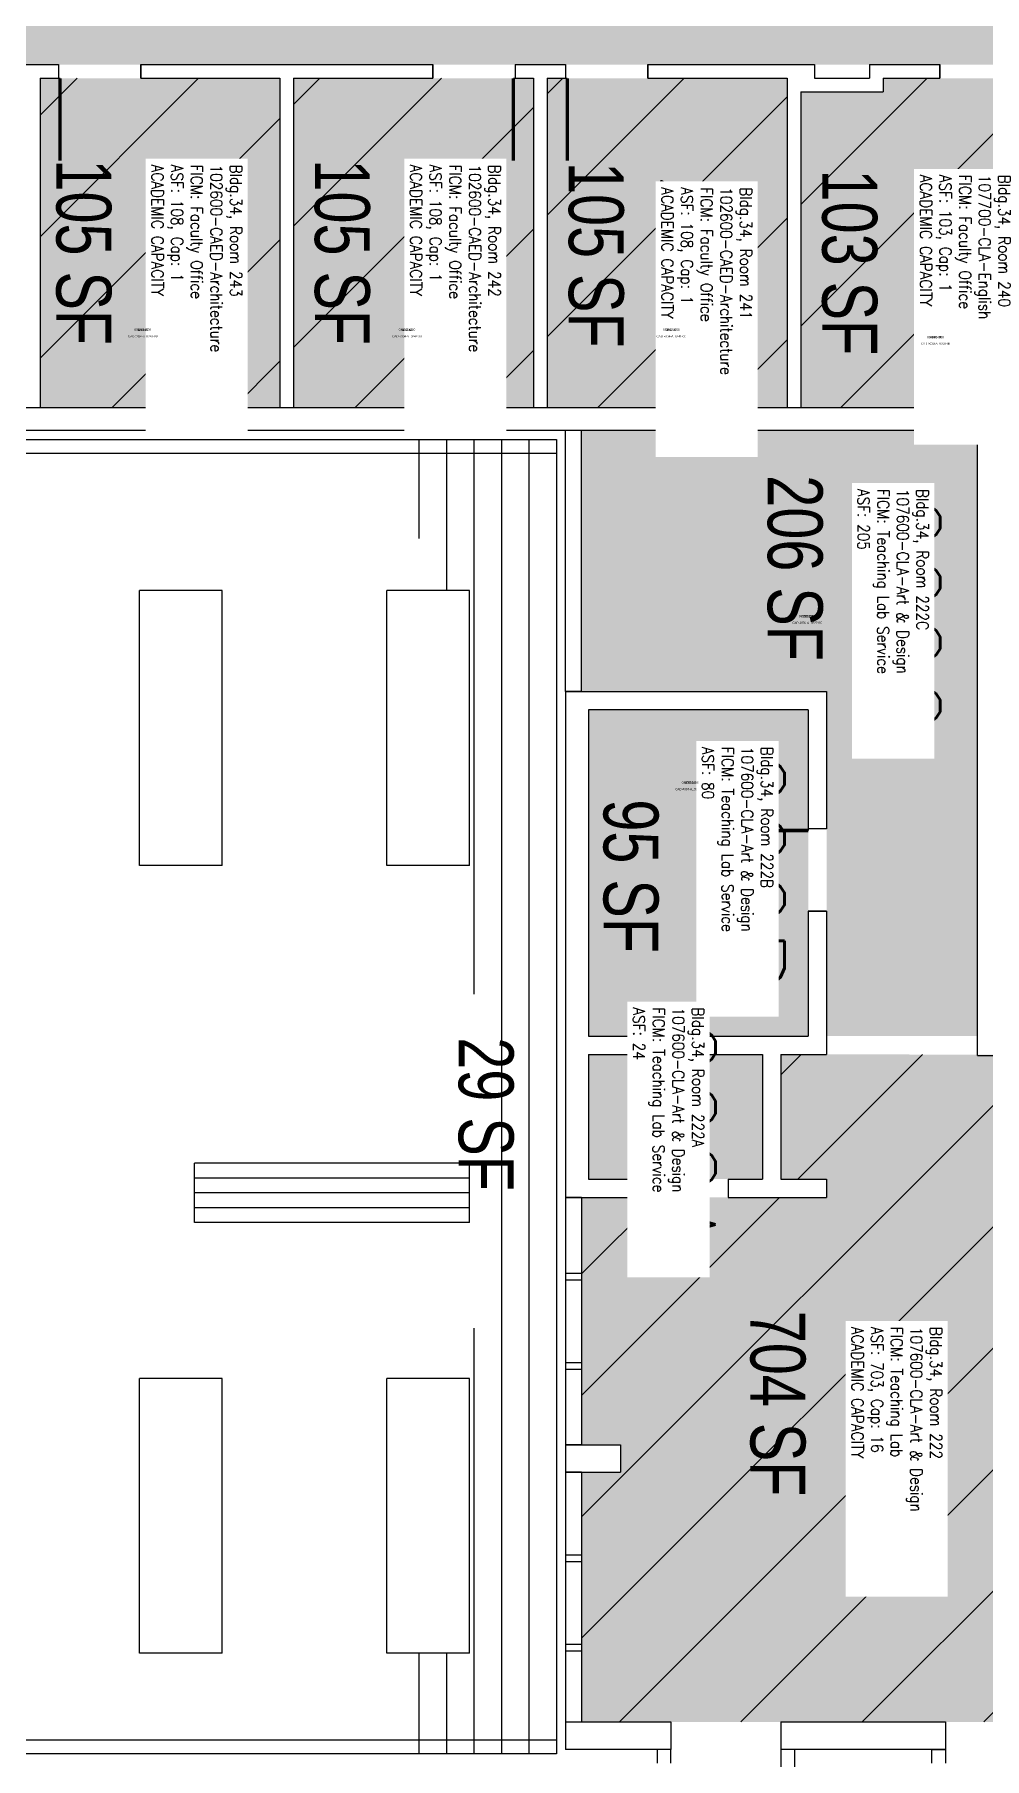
# Model space of a CAD drawing. Header units: inches. Extents: x -334 to 3612, y -24 to 2633.
# Drawn here: x 340 to 755, y 1322 to 2075 of the extents above; entities that cross this region are included whole.
import ezdxf
from ezdxf.enums import TextEntityAlignment as Align

# ---------------------------------------------------------------- set-up
doc = ezdxf.new("R2010")
doc.units = ezdxf.units.IN
doc.header["$LTSCALE"] = 10
doc.header["$MEASUREMENT"] = 0
for name, color, linetype in [('A-DOOR', 2, 'CONTINUOUS'), ('A-IDEN-CNUM', 7, 'CONTINUOUS'), ('A-IDEN-RNUM', 7, 'CONTINUOUS'), ('A-IDEN-SNUM', 4, 'CONTINUOUS'), ('A-IDEN-VNUM', 4, 'CONTINUOUS'), ('A-ROOF', 2, 'CONTINUOUS'), ('A-WALL', 5, 'CONTINUOUS'), ('AREA-TEXT', 3, 'CONTINUOUS'), ('Rooms-Capacity', 4, 'CONTINUOUS'), ('Rooms-Category-Color', 7, 'CONTINUOUS'), ('Rooms-College-Color', 7, 'CONTINUOUS'), ('Rooms-Department-Color', 7, 'CONTINUOUS'), ('Rooms-Division-Color', 7, 'CONTINUOUS'), ('Rooms-Information', 7, 'CONTINUOUS')]:
    doc.layers.add(name, color=color, linetype=linetype)
doc.styles.add('AREA', font='arial.ttf', dxfattribs={"width": 0.75, "height": 24})
doc.styles.add('ROOMSNUMBER', font='txt', dxfattribs={"height": 0.03})
doc.styles.add('ROOMVNUMBER', font='simplex.shx', dxfattribs={"width": 0.85})

msp = doc.modelspace()

# ---------------------------------------------------------------- hatches: boundary and pattern name
at = {"layer": 'Rooms-Capacity'}
h = msp.add_hatch(dxfattribs=at)
h.set_pattern_fill('ANSI31', color=256, scale=300, style=0)
h.paths.add_polyline_path([(447.25, 2055.75), (386.5, 2055.75), (351.25, 2055.75), (342.5, 2055.75), (342.5, 1912), (447.25, 1912)])
h = msp.add_hatch(dxfattribs=at)
h.set_pattern_fill('ANSI31', color=256, scale=300, style=0)
h.paths.add_polyline_path([(558, 2055.75), (549.25, 2055.75), (514, 2055.75), (453.25, 2055.75), (453.25, 1912), (558, 1912)])
h = msp.add_hatch(dxfattribs=at)
h.set_pattern_fill('ANSI31', color=256, scale=300, style=0)
h.paths.add_polyline_path([(668.75, 2055.75), (608, 2055.75), (572.75, 2055.75), (564, 2055.75), (564, 1912), (668.75, 1912)])
h = msp.add_hatch(dxfattribs=at)
h.set_pattern_fill('ANSI31', color=256, scale=300, style=0)
h.paths.add_polyline_path([(779.5, 2055.75), (770.75, 2055.75), (735.5, 2055.75), (710.75, 2055.75), (710.75, 2049.75), (674.75, 2049.75), (674.75, 1912), (779.5, 1912)])
h = msp.add_hatch(dxfattribs=at)
h.set_pattern_fill('ANSI31', color=256, scale=300, style=0)
h.paths.add_polyline_path([(666, 1629.5), (1091, 1629), (1091, 1498), (836, 1498), (836, 1362), (786, 1362), (786, 1338), (579, 1338), (579, 1447), (596, 1447), (596, 1459), (579, 1459), (579, 1567), (686, 1567), (686, 1575), (676, 1575), (666, 1575)])
at = {"layer": 'Rooms-Category-Color', "true_color": 0xadadad}
h = msp.add_hatch(color=253, dxfattribs=at)
edge = h.paths.add_edge_path()
edge.add_line((2158, 1898), (2155, 1898))
edge.add_line((2155, 1898), (2155, 1918))
edge.add_line((2155, 1918), (2155, 1954))
edge.add_line((2155, 1954), (2155, 2038))
edge.add_line((2155, 2038), (2155, 2074))
edge.add_line((2155, 2074), (2155, 2140))
edge.add_line((2155, 2140), (2155, 2154))
edge.add_line((2155, 2154), (2162.5, 2154))
edge.add_line((2162.5, 2154), (2162.5, 2220))
edge.add_line((2162.5, 2220), (2162.5, 2228))
edge.add_line((2162.5, 2228), (2060.5, 2228))
edge.add_line((2060.5, 2228), (2024.5, 2228))
edge.add_line((2024.5, 2228), (1891, 2228))
edge.add_line((1891, 2228), (1819, 2228))
edge.add_line((1819, 2228), (1423, 2228))
edge.add_line((1423, 2228), (1387, 2228))
edge.add_line((1387, 2228), (845.5, 2228))
edge.add_line((845.5, 2228), (809.5, 2228))
edge.add_line((809.5, 2228), (449.5, 2228))
edge.add_line((449.5, 2228), (413.5, 2228))
edge.add_line((413.5, 2228), (79, 2228))
edge.add_line((79, 2228), (79, 2384))
edge.add_line((79, 2384), (14, 2384))
edge.add_line((14, 2384), (14, 2380))
edge.add_line((14, 2380), (7, 2380))
edge.add_line((7, 2380), (7, 2362))
edge.add_line((7, 2362), (7, 2140))
edge.add_line((7, 2140), (14, 2140))
edge.add_line((14, 2140), (14, 2126))
edge.add_line((14, 2126), (10, 2126))
edge.add_line((10, 2126), (10, 2061.75))
edge.add_line((10, 2061.75), (71, 2061.75))
edge.add_line((71, 2061.75), (107, 2061.75))
edge.add_line((107, 2061.75), (1436, 2061.75))
edge.add_line((1436, 2061.75), (1444, 2061.75))
edge.add_line((1444, 2061.75), (1444, 2140.68))
edge.add_arc((1447, 2147), 7, 180, 244.62307, ccw=False)
edge.add_arc((1447, 2147), 7, 115.37693, 180, ccw=False)
edge.add_line((1444, 2153.32), (1444, 2154))
edge.add_line((1444, 2154), (1447, 2154))
edge.add_arc((1447, 2147), 7, 89.99087, 90.00899, ccw=False)
edge.add_line((1447, 2154), (1608, 2154))
edge.add_line((1608, 2154), (1644, 2154))
edge.add_line((1644, 2154), (1680, 2154))
edge.add_line((1680, 2154), (1680, 2154))
edge.add_line((1680, 2154), (1694, 2154))
edge.add_line((1694, 2154), (1694, 2154))
edge.add_line((1694, 2154), (1748.75, 2154))
edge.add_line((1748.75, 2154), (1784.75, 2154))
edge.add_line((1784.75, 2154), (1804, 2154))
edge.add_line((1804, 2154), (1920, 2154))
edge.add_line((1920, 2154), (1934, 2154))
edge.add_line((1934, 2154), (1934, 1912))
edge.add_line((1934, 1912), (1934, 1898))
edge.add_line((1934, 1898), (1920, 1898))
edge.add_line((1920, 1898), (1920, 1902))
edge.add_line((1920, 1902), (1803.5, 1902))
edge.add_line((1803.5, 1902), (1803.5, 1896))
edge.add_line((1803.5, 1896), (1795.5, 1896))
edge.add_line((1795.5, 1896), (1795.5, 1902))
edge.add_line((1795.5, 1902), (1184, 1902))
edge.add_line((1184, 1902), (1184, 1872))
edge.add_line((1184, 1872), (1172, 1872))
edge.add_line((1172, 1872), (1097, 1872))
edge.add_line((1097, 1872), (1097, 1818))
edge.add_line((1097, 1818), (1097, 1578))
edge.add_line((1097, 1578), (1097, 1506))
edge.add_line((1097, 1506), (1097, 1473.25))
edge.add_line((1097, 1473.25), (1097, 1338))
edge.add_line((1097, 1338), (1099, 1338))
edge.add_line((1099, 1338), (1099, 1320))
edge.add_line((1099, 1320), (1172, 1320))
edge.add_line((1172, 1320), (1172, 1392.25))
edge.add_line((1172, 1392.25), (1172, 1818))
edge.add_line((1172, 1818), (1184, 1818))
edge.add_line((1184, 1818), (1188, 1818))
edge.add_line((1188, 1818), (1224, 1818))
edge.add_line((1224, 1818), (1376, 1818))
edge.add_line((1376, 1818), (1412, 1818))
edge.add_line((1412, 1818), (1442, 1818))
edge.add_line((1442, 1818), (1478, 1818))
edge.add_line((1478, 1818), (1516, 1818))
edge.add_line((1516, 1818), (1538, 1818))
edge.add_line((1538, 1818), (1574, 1818))
edge.add_line((1574, 1818), (1672.25, 1818))
edge.add_line((1672.25, 1818), (1708.25, 1818))
edge.add_line((1708.25, 1818), (1717, 1818))
edge.add_line((1717, 1818), (1727, 1818))
edge.add_line((1727, 1818), (1727, 1814.25))
edge.add_line((1727, 1814.25), (1931, 1814.25))
edge.add_line((1931, 1814.25), (1931, 1806.25))
edge.add_line((1931, 1806.25), (1931, 1734.25))
edge.add_line((1931, 1734.25), (1931, 1720.25))
edge.add_line((1931, 1720.25), (1901, 1720.25))
edge.add_line((1901, 1720.25), (1901, 1577.5))
edge.add_line((1901, 1577.5), (1950, 1577.5))
edge.add_line((1950, 1577.5), (1950, 1563.5))
edge.add_line((1950, 1563.5), (2069, 1563.5))
edge.add_line((2069, 1563.5), (2069, 1577.5))
edge.add_line((2069, 1577.5), (2094, 1577.5))
edge.add_line((2094, 1577.5), (2094, 1572.5))
edge.add_line((2094, 1572.5), (2148, 1572.5))
edge.add_line((2148, 1572.5), (2148, 1578.37))
edge.add_line((2148, 1578.37), (2160, 1578.37))
edge.add_line((2160, 1578.37), (2160, 1584.37))
edge.add_line((2160, 1584.37), (2160, 1620.37))
edge.add_line((2160, 1620.37), (2160, 1788))
edge.add_line((2160, 1788), (2158, 1788))
edge.add_line((2158, 1788), (2158, 1824))
edge.add_line((2158, 1824), (2158, 1870))
edge.add_line((2158, 1870), (2158, 1898))
at = {"layer": 'Rooms-Category-Color', "true_color": 0xfa9ba3}
for points in [[(447.25, 2055.75), (386.5, 2055.75), (351.25, 2055.75), (342.5, 2055.75), (342.5, 1912), (447.25, 1912)], [(558, 2055.75), (549.25, 2055.75), (514, 2055.75), (453.25, 2055.75), (453.25, 1912), (558, 1912)], [(668.75, 2055.75), (608, 2055.75), (572.75, 2055.75), (564, 2055.75), (564, 1912), (668.75, 1912)], [(779.5, 2055.75), (770.75, 2055.75), (735.5, 2055.75), (710.75, 2055.75), (710.75, 2049.75), (674.75, 2049.75), (674.75, 1912), (779.5, 1912)]]:
    msp.add_hatch(color=241, dxfattribs=at).paths.add_polyline_path(points)
at = {"layer": 'Rooms-Category-Color', "true_color": 0xe3f498}
for points in [[(752, 1902), (579, 1902), (579, 1788), (678, 1788), (686, 1788), (686, 1728), (686, 1692), (686, 1637.5), (752, 1637.5)], [(678, 1692), (678, 1727.25), (678, 1780), (582, 1780), (582, 1637.5), (678, 1637.5)], [(666, 1629.5), (1091, 1629), (1091, 1498), (836, 1498), (836, 1362), (786, 1362), (786, 1338), (579, 1338), (579, 1447), (596, 1447), (596, 1459), (579, 1459), (579, 1567), (686, 1567), (686, 1575), (676, 1575), (666, 1575)], [(658, 1629.5), (582, 1629.5), (582, 1575), (607, 1575), (643, 1575), (658, 1575)]]:
    msp.add_hatch(color=61, dxfattribs=at).paths.add_polyline_path(points)
at = {"layer": 'Rooms-College-Color', "true_color": 0xadadad}
h = msp.add_hatch(color=253, dxfattribs=at)
edge = h.paths.add_edge_path()
edge.add_line((2158, 1898), (2155, 1898))
edge.add_line((2155, 1898), (2155, 1918))
edge.add_line((2155, 1918), (2155, 1954))
edge.add_line((2155, 1954), (2155, 2038))
edge.add_line((2155, 2038), (2155, 2074))
edge.add_line((2155, 2074), (2155, 2140))
edge.add_line((2155, 2140), (2155, 2154))
edge.add_line((2155, 2154), (2162.5, 2154))
edge.add_line((2162.5, 2154), (2162.5, 2220))
edge.add_line((2162.5, 2220), (2162.5, 2228))
edge.add_line((2162.5, 2228), (2060.5, 2228))
edge.add_line((2060.5, 2228), (2024.5, 2228))
edge.add_line((2024.5, 2228), (1891, 2228))
edge.add_line((1891, 2228), (1819, 2228))
edge.add_line((1819, 2228), (1423, 2228))
edge.add_line((1423, 2228), (1387, 2228))
edge.add_line((1387, 2228), (845.5, 2228))
edge.add_line((845.5, 2228), (809.5, 2228))
edge.add_line((809.5, 2228), (449.5, 2228))
edge.add_line((449.5, 2228), (413.5, 2228))
edge.add_line((413.5, 2228), (79, 2228))
edge.add_line((79, 2228), (79, 2384))
edge.add_line((79, 2384), (14, 2384))
edge.add_line((14, 2384), (14, 2380))
edge.add_line((14, 2380), (7, 2380))
edge.add_line((7, 2380), (7, 2362))
edge.add_line((7, 2362), (7, 2140))
edge.add_line((7, 2140), (14, 2140))
edge.add_line((14, 2140), (14, 2126))
edge.add_line((14, 2126), (10, 2126))
edge.add_line((10, 2126), (10, 2061.75))
edge.add_line((10, 2061.75), (71, 2061.75))
edge.add_line((71, 2061.75), (107, 2061.75))
edge.add_line((107, 2061.75), (1436, 2061.75))
edge.add_line((1436, 2061.75), (1444, 2061.75))
edge.add_line((1444, 2061.75), (1444, 2140.68))
edge.add_arc((1447, 2147), 7, 180, 244.62307, ccw=False)
edge.add_arc((1447, 2147), 7, 115.37693, 180, ccw=False)
edge.add_line((1444, 2153.32), (1444, 2154))
edge.add_line((1444, 2154), (1447, 2154))
edge.add_arc((1447, 2147), 7, 89.99087, 90.00899, ccw=False)
edge.add_line((1447, 2154), (1608, 2154))
edge.add_line((1608, 2154), (1644, 2154))
edge.add_line((1644, 2154), (1680, 2154))
edge.add_line((1680, 2154), (1680, 2154))
edge.add_line((1680, 2154), (1694, 2154))
edge.add_line((1694, 2154), (1694, 2154))
edge.add_line((1694, 2154), (1748.75, 2154))
edge.add_line((1748.75, 2154), (1784.75, 2154))
edge.add_line((1784.75, 2154), (1804, 2154))
edge.add_line((1804, 2154), (1920, 2154))
edge.add_line((1920, 2154), (1934, 2154))
edge.add_line((1934, 2154), (1934, 1912))
edge.add_line((1934, 1912), (1934, 1898))
edge.add_line((1934, 1898), (1920, 1898))
edge.add_line((1920, 1898), (1920, 1902))
edge.add_line((1920, 1902), (1803.5, 1902))
edge.add_line((1803.5, 1902), (1803.5, 1896))
edge.add_line((1803.5, 1896), (1795.5, 1896))
edge.add_line((1795.5, 1896), (1795.5, 1902))
edge.add_line((1795.5, 1902), (1184, 1902))
edge.add_line((1184, 1902), (1184, 1872))
edge.add_line((1184, 1872), (1172, 1872))
edge.add_line((1172, 1872), (1097, 1872))
edge.add_line((1097, 1872), (1097, 1818))
edge.add_line((1097, 1818), (1097, 1578))
edge.add_line((1097, 1578), (1097, 1506))
edge.add_line((1097, 1506), (1097, 1473.25))
edge.add_line((1097, 1473.25), (1097, 1338))
edge.add_line((1097, 1338), (1099, 1338))
edge.add_line((1099, 1338), (1099, 1320))
edge.add_line((1099, 1320), (1172, 1320))
edge.add_line((1172, 1320), (1172, 1392.25))
edge.add_line((1172, 1392.25), (1172, 1818))
edge.add_line((1172, 1818), (1184, 1818))
edge.add_line((1184, 1818), (1188, 1818))
edge.add_line((1188, 1818), (1224, 1818))
edge.add_line((1224, 1818), (1376, 1818))
edge.add_line((1376, 1818), (1412, 1818))
edge.add_line((1412, 1818), (1442, 1818))
edge.add_line((1442, 1818), (1478, 1818))
edge.add_line((1478, 1818), (1516, 1818))
edge.add_line((1516, 1818), (1538, 1818))
edge.add_line((1538, 1818), (1574, 1818))
edge.add_line((1574, 1818), (1672.25, 1818))
edge.add_line((1672.25, 1818), (1708.25, 1818))
edge.add_line((1708.25, 1818), (1717, 1818))
edge.add_line((1717, 1818), (1727, 1818))
edge.add_line((1727, 1818), (1727, 1814.25))
edge.add_line((1727, 1814.25), (1931, 1814.25))
edge.add_line((1931, 1814.25), (1931, 1806.25))
edge.add_line((1931, 1806.25), (1931, 1734.25))
edge.add_line((1931, 1734.25), (1931, 1720.25))
edge.add_line((1931, 1720.25), (1901, 1720.25))
edge.add_line((1901, 1720.25), (1901, 1577.5))
edge.add_line((1901, 1577.5), (1950, 1577.5))
edge.add_line((1950, 1577.5), (1950, 1563.5))
edge.add_line((1950, 1563.5), (2069, 1563.5))
edge.add_line((2069, 1563.5), (2069, 1577.5))
edge.add_line((2069, 1577.5), (2094, 1577.5))
edge.add_line((2094, 1577.5), (2094, 1572.5))
edge.add_line((2094, 1572.5), (2148, 1572.5))
edge.add_line((2148, 1572.5), (2148, 1578.37))
edge.add_line((2148, 1578.37), (2160, 1578.37))
edge.add_line((2160, 1578.37), (2160, 1584.37))
edge.add_line((2160, 1584.37), (2160, 1620.37))
edge.add_line((2160, 1620.37), (2160, 1788))
edge.add_line((2160, 1788), (2158, 1788))
edge.add_line((2158, 1788), (2158, 1824))
edge.add_line((2158, 1824), (2158, 1870))
edge.add_line((2158, 1870), (2158, 1898))
at = {"layer": 'Rooms-College-Color', "true_color": 0xe3f498}
for points in [[(447.25, 2055.75), (386.5, 2055.75), (351.25, 2055.75), (342.5, 2055.75), (342.5, 1912), (447.25, 1912)], [(558, 2055.75), (549.25, 2055.75), (514, 2055.75), (453.25, 2055.75), (453.25, 1912), (558, 1912)], [(668.75, 2055.75), (608, 2055.75), (572.75, 2055.75), (564, 2055.75), (564, 1912), (668.75, 1912)]]:
    msp.add_hatch(color=61, dxfattribs=at).paths.add_polyline_path(points)
at = {"layer": 'Rooms-College-Color', "true_color": 0xb2d6e9}
for points in [[(779.5, 2055.75), (770.75, 2055.75), (735.5, 2055.75), (710.75, 2055.75), (710.75, 2049.75), (674.75, 2049.75), (674.75, 1912), (779.5, 1912)], [(752, 1902), (579, 1902), (579, 1788), (678, 1788), (686, 1788), (686, 1728), (686, 1692), (686, 1637.5), (752, 1637.5)], [(678, 1692), (678, 1727.25), (678, 1780), (582, 1780), (582, 1637.5), (678, 1637.5)], [(666, 1629.5), (1091, 1629), (1091, 1498), (836, 1498), (836, 1362), (786, 1362), (786, 1338), (579, 1338), (579, 1447), (596, 1447), (596, 1459), (579, 1459), (579, 1567), (686, 1567), (686, 1575), (676, 1575), (666, 1575)], [(658, 1629.5), (582, 1629.5), (582, 1575), (607, 1575), (643, 1575), (658, 1575)]]:
    msp.add_hatch(color=254, dxfattribs=at).paths.add_polyline_path(points)
at = {"layer": 'Rooms-Department-Color', "true_color": 0xacacac}
h = msp.add_hatch(color=253, dxfattribs=at)
edge = h.paths.add_edge_path()
edge.add_line((2158, 1898), (2155, 1898))
edge.add_line((2155, 1898), (2155, 1918))
edge.add_line((2155, 1918), (2155, 1954))
edge.add_line((2155, 1954), (2155, 2038))
edge.add_line((2155, 2038), (2155, 2074))
edge.add_line((2155, 2074), (2155, 2140))
edge.add_line((2155, 2140), (2155, 2154))
edge.add_line((2155, 2154), (2162.5, 2154))
edge.add_line((2162.5, 2154), (2162.5, 2220))
edge.add_line((2162.5, 2220), (2162.5, 2228))
edge.add_line((2162.5, 2228), (2060.5, 2228))
edge.add_line((2060.5, 2228), (2024.5, 2228))
edge.add_line((2024.5, 2228), (1891, 2228))
edge.add_line((1891, 2228), (1819, 2228))
edge.add_line((1819, 2228), (1423, 2228))
edge.add_line((1423, 2228), (1387, 2228))
edge.add_line((1387, 2228), (845.5, 2228))
edge.add_line((845.5, 2228), (809.5, 2228))
edge.add_line((809.5, 2228), (449.5, 2228))
edge.add_line((449.5, 2228), (413.5, 2228))
edge.add_line((413.5, 2228), (79, 2228))
edge.add_line((79, 2228), (79, 2384))
edge.add_line((79, 2384), (14, 2384))
edge.add_line((14, 2384), (14, 2380))
edge.add_line((14, 2380), (7, 2380))
edge.add_line((7, 2380), (7, 2362))
edge.add_line((7, 2362), (7, 2140))
edge.add_line((7, 2140), (14, 2140))
edge.add_line((14, 2140), (14, 2126))
edge.add_line((14, 2126), (10, 2126))
edge.add_line((10, 2126), (10, 2061.75))
edge.add_line((10, 2061.75), (71, 2061.75))
edge.add_line((71, 2061.75), (107, 2061.75))
edge.add_line((107, 2061.75), (1436, 2061.75))
edge.add_line((1436, 2061.75), (1444, 2061.75))
edge.add_line((1444, 2061.75), (1444, 2140.68))
edge.add_arc((1447, 2147), 7, 180, 244.62307, ccw=False)
edge.add_arc((1447, 2147), 7, 115.37693, 180, ccw=False)
edge.add_line((1444, 2153.32), (1444, 2154))
edge.add_line((1444, 2154), (1447, 2154))
edge.add_arc((1447, 2147), 7, 89.99087, 90.00899, ccw=False)
edge.add_line((1447, 2154), (1608, 2154))
edge.add_line((1608, 2154), (1644, 2154))
edge.add_line((1644, 2154), (1680, 2154))
edge.add_line((1680, 2154), (1680, 2154))
edge.add_line((1680, 2154), (1694, 2154))
edge.add_line((1694, 2154), (1694, 2154))
edge.add_line((1694, 2154), (1748.75, 2154))
edge.add_line((1748.75, 2154), (1784.75, 2154))
edge.add_line((1784.75, 2154), (1804, 2154))
edge.add_line((1804, 2154), (1920, 2154))
edge.add_line((1920, 2154), (1934, 2154))
edge.add_line((1934, 2154), (1934, 1912))
edge.add_line((1934, 1912), (1934, 1898))
edge.add_line((1934, 1898), (1920, 1898))
edge.add_line((1920, 1898), (1920, 1902))
edge.add_line((1920, 1902), (1803.5, 1902))
edge.add_line((1803.5, 1902), (1803.5, 1896))
edge.add_line((1803.5, 1896), (1795.5, 1896))
edge.add_line((1795.5, 1896), (1795.5, 1902))
edge.add_line((1795.5, 1902), (1184, 1902))
edge.add_line((1184, 1902), (1184, 1872))
edge.add_line((1184, 1872), (1172, 1872))
edge.add_line((1172, 1872), (1097, 1872))
edge.add_line((1097, 1872), (1097, 1818))
edge.add_line((1097, 1818), (1097, 1578))
edge.add_line((1097, 1578), (1097, 1506))
edge.add_line((1097, 1506), (1097, 1473.25))
edge.add_line((1097, 1473.25), (1097, 1338))
edge.add_line((1097, 1338), (1099, 1338))
edge.add_line((1099, 1338), (1099, 1320))
edge.add_line((1099, 1320), (1172, 1320))
edge.add_line((1172, 1320), (1172, 1392.25))
edge.add_line((1172, 1392.25), (1172, 1818))
edge.add_line((1172, 1818), (1184, 1818))
edge.add_line((1184, 1818), (1188, 1818))
edge.add_line((1188, 1818), (1224, 1818))
edge.add_line((1224, 1818), (1376, 1818))
edge.add_line((1376, 1818), (1412, 1818))
edge.add_line((1412, 1818), (1442, 1818))
edge.add_line((1442, 1818), (1478, 1818))
edge.add_line((1478, 1818), (1516, 1818))
edge.add_line((1516, 1818), (1538, 1818))
edge.add_line((1538, 1818), (1574, 1818))
edge.add_line((1574, 1818), (1672.25, 1818))
edge.add_line((1672.25, 1818), (1708.25, 1818))
edge.add_line((1708.25, 1818), (1717, 1818))
edge.add_line((1717, 1818), (1727, 1818))
edge.add_line((1727, 1818), (1727, 1814.25))
edge.add_line((1727, 1814.25), (1931, 1814.25))
edge.add_line((1931, 1814.25), (1931, 1806.25))
edge.add_line((1931, 1806.25), (1931, 1734.25))
edge.add_line((1931, 1734.25), (1931, 1720.25))
edge.add_line((1931, 1720.25), (1901, 1720.25))
edge.add_line((1901, 1720.25), (1901, 1577.5))
edge.add_line((1901, 1577.5), (1950, 1577.5))
edge.add_line((1950, 1577.5), (1950, 1563.5))
edge.add_line((1950, 1563.5), (2069, 1563.5))
edge.add_line((2069, 1563.5), (2069, 1577.5))
edge.add_line((2069, 1577.5), (2094, 1577.5))
edge.add_line((2094, 1577.5), (2094, 1572.5))
edge.add_line((2094, 1572.5), (2148, 1572.5))
edge.add_line((2148, 1572.5), (2148, 1578.37))
edge.add_line((2148, 1578.37), (2160, 1578.37))
edge.add_line((2160, 1578.37), (2160, 1584.37))
edge.add_line((2160, 1584.37), (2160, 1620.37))
edge.add_line((2160, 1620.37), (2160, 1788))
edge.add_line((2160, 1788), (2158, 1788))
edge.add_line((2158, 1788), (2158, 1824))
edge.add_line((2158, 1824), (2158, 1870))
edge.add_line((2158, 1870), (2158, 1898))
at = {"layer": 'Rooms-Department-Color', "true_color": 0xe3f498}
for points in [[(447.25, 2055.75), (386.5, 2055.75), (351.25, 2055.75), (342.5, 2055.75), (342.5, 1912), (447.25, 1912)], [(558, 2055.75), (549.25, 2055.75), (514, 2055.75), (453.25, 2055.75), (453.25, 1912), (558, 1912)], [(668.75, 2055.75), (608, 2055.75), (572.75, 2055.75), (564, 2055.75), (564, 1912), (668.75, 1912)]]:
    msp.add_hatch(color=61, dxfattribs=at).paths.add_polyline_path(points)
at = {"layer": 'Rooms-Department-Color', "true_color": 0xb2d6e9}
for points in [[(779.5, 2055.75), (770.75, 2055.75), (735.5, 2055.75), (710.75, 2055.75), (710.75, 2049.75), (674.75, 2049.75), (674.75, 1912), (779.5, 1912)], [(752, 1902), (579, 1902), (579, 1788), (678, 1788), (686, 1788), (686, 1728), (686, 1692), (686, 1637.5), (752, 1637.5)], [(678, 1692), (678, 1727.25), (678, 1780), (582, 1780), (582, 1637.5), (678, 1637.5)], [(666, 1629.5), (1091, 1629), (1091, 1498), (836, 1498), (836, 1362), (786, 1362), (786, 1338), (579, 1338), (579, 1447), (596, 1447), (596, 1459), (579, 1459), (579, 1567), (686, 1567), (686, 1575), (676, 1575), (666, 1575)], [(658, 1629.5), (582, 1629.5), (582, 1575), (607, 1575), (643, 1575), (658, 1575)]]:
    msp.add_hatch(color=254, dxfattribs=at).paths.add_polyline_path(points)
at = {"layer": 'Rooms-Division-Color', "true_color": 0xadadad}
h = msp.add_hatch(color=253, dxfattribs=at)
edge = h.paths.add_edge_path()
edge.add_line((2158, 1898), (2155, 1898))
edge.add_line((2155, 1898), (2155, 1918))
edge.add_line((2155, 1918), (2155, 1954))
edge.add_line((2155, 1954), (2155, 2038))
edge.add_line((2155, 2038), (2155, 2074))
edge.add_line((2155, 2074), (2155, 2140))
edge.add_line((2155, 2140), (2155, 2154))
edge.add_line((2155, 2154), (2162.5, 2154))
edge.add_line((2162.5, 2154), (2162.5, 2220))
edge.add_line((2162.5, 2220), (2162.5, 2228))
edge.add_line((2162.5, 2228), (2060.5, 2228))
edge.add_line((2060.5, 2228), (2024.5, 2228))
edge.add_line((2024.5, 2228), (1891, 2228))
edge.add_line((1891, 2228), (1819, 2228))
edge.add_line((1819, 2228), (1423, 2228))
edge.add_line((1423, 2228), (1387, 2228))
edge.add_line((1387, 2228), (845.5, 2228))
edge.add_line((845.5, 2228), (809.5, 2228))
edge.add_line((809.5, 2228), (449.5, 2228))
edge.add_line((449.5, 2228), (413.5, 2228))
edge.add_line((413.5, 2228), (79, 2228))
edge.add_line((79, 2228), (79, 2384))
edge.add_line((79, 2384), (14, 2384))
edge.add_line((14, 2384), (14, 2380))
edge.add_line((14, 2380), (7, 2380))
edge.add_line((7, 2380), (7, 2362))
edge.add_line((7, 2362), (7, 2140))
edge.add_line((7, 2140), (14, 2140))
edge.add_line((14, 2140), (14, 2126))
edge.add_line((14, 2126), (10, 2126))
edge.add_line((10, 2126), (10, 2061.75))
edge.add_line((10, 2061.75), (71, 2061.75))
edge.add_line((71, 2061.75), (107, 2061.75))
edge.add_line((107, 2061.75), (1436, 2061.75))
edge.add_line((1436, 2061.75), (1444, 2061.75))
edge.add_line((1444, 2061.75), (1444, 2140.68))
edge.add_arc((1447, 2147), 7, 180, 244.62307, ccw=False)
edge.add_arc((1447, 2147), 7, 115.37693, 180, ccw=False)
edge.add_line((1444, 2153.32), (1444, 2154))
edge.add_line((1444, 2154), (1447, 2154))
edge.add_arc((1447, 2147), 7, 89.99087, 90.00899, ccw=False)
edge.add_line((1447, 2154), (1608, 2154))
edge.add_line((1608, 2154), (1644, 2154))
edge.add_line((1644, 2154), (1680, 2154))
edge.add_line((1680, 2154), (1680, 2154))
edge.add_line((1680, 2154), (1694, 2154))
edge.add_line((1694, 2154), (1694, 2154))
edge.add_line((1694, 2154), (1748.75, 2154))
edge.add_line((1748.75, 2154), (1784.75, 2154))
edge.add_line((1784.75, 2154), (1804, 2154))
edge.add_line((1804, 2154), (1920, 2154))
edge.add_line((1920, 2154), (1934, 2154))
edge.add_line((1934, 2154), (1934, 1912))
edge.add_line((1934, 1912), (1934, 1898))
edge.add_line((1934, 1898), (1920, 1898))
edge.add_line((1920, 1898), (1920, 1902))
edge.add_line((1920, 1902), (1803.5, 1902))
edge.add_line((1803.5, 1902), (1803.5, 1896))
edge.add_line((1803.5, 1896), (1795.5, 1896))
edge.add_line((1795.5, 1896), (1795.5, 1902))
edge.add_line((1795.5, 1902), (1184, 1902))
edge.add_line((1184, 1902), (1184, 1872))
edge.add_line((1184, 1872), (1172, 1872))
edge.add_line((1172, 1872), (1097, 1872))
edge.add_line((1097, 1872), (1097, 1818))
edge.add_line((1097, 1818), (1097, 1578))
edge.add_line((1097, 1578), (1097, 1506))
edge.add_line((1097, 1506), (1097, 1473.25))
edge.add_line((1097, 1473.25), (1097, 1338))
edge.add_line((1097, 1338), (1099, 1338))
edge.add_line((1099, 1338), (1099, 1320))
edge.add_line((1099, 1320), (1172, 1320))
edge.add_line((1172, 1320), (1172, 1392.25))
edge.add_line((1172, 1392.25), (1172, 1818))
edge.add_line((1172, 1818), (1184, 1818))
edge.add_line((1184, 1818), (1188, 1818))
edge.add_line((1188, 1818), (1224, 1818))
edge.add_line((1224, 1818), (1376, 1818))
edge.add_line((1376, 1818), (1412, 1818))
edge.add_line((1412, 1818), (1442, 1818))
edge.add_line((1442, 1818), (1478, 1818))
edge.add_line((1478, 1818), (1516, 1818))
edge.add_line((1516, 1818), (1538, 1818))
edge.add_line((1538, 1818), (1574, 1818))
edge.add_line((1574, 1818), (1672.25, 1818))
edge.add_line((1672.25, 1818), (1708.25, 1818))
edge.add_line((1708.25, 1818), (1717, 1818))
edge.add_line((1717, 1818), (1727, 1818))
edge.add_line((1727, 1818), (1727, 1814.25))
edge.add_line((1727, 1814.25), (1931, 1814.25))
edge.add_line((1931, 1814.25), (1931, 1806.25))
edge.add_line((1931, 1806.25), (1931, 1734.25))
edge.add_line((1931, 1734.25), (1931, 1720.25))
edge.add_line((1931, 1720.25), (1901, 1720.25))
edge.add_line((1901, 1720.25), (1901, 1577.5))
edge.add_line((1901, 1577.5), (1950, 1577.5))
edge.add_line((1950, 1577.5), (1950, 1563.5))
edge.add_line((1950, 1563.5), (2069, 1563.5))
edge.add_line((2069, 1563.5), (2069, 1577.5))
edge.add_line((2069, 1577.5), (2094, 1577.5))
edge.add_line((2094, 1577.5), (2094, 1572.5))
edge.add_line((2094, 1572.5), (2148, 1572.5))
edge.add_line((2148, 1572.5), (2148, 1578.37))
edge.add_line((2148, 1578.37), (2160, 1578.37))
edge.add_line((2160, 1578.37), (2160, 1584.37))
edge.add_line((2160, 1584.37), (2160, 1620.37))
edge.add_line((2160, 1620.37), (2160, 1788))
edge.add_line((2160, 1788), (2158, 1788))
edge.add_line((2158, 1788), (2158, 1824))
edge.add_line((2158, 1824), (2158, 1870))
edge.add_line((2158, 1870), (2158, 1898))
at = {"layer": 'Rooms-Division-Color', "true_color": 0xe3f498}
for points in [[(447.25, 2055.75), (386.5, 2055.75), (351.25, 2055.75), (342.5, 2055.75), (342.5, 1912), (447.25, 1912)], [(558, 2055.75), (549.25, 2055.75), (514, 2055.75), (453.25, 2055.75), (453.25, 1912), (558, 1912)], [(668.75, 2055.75), (608, 2055.75), (572.75, 2055.75), (564, 2055.75), (564, 1912), (668.75, 1912)]]:
    msp.add_hatch(color=61, dxfattribs=at).paths.add_polyline_path(points)
at = {"layer": 'Rooms-Division-Color', "true_color": 0xb2d6e9}
for points in [[(779.5, 2055.75), (770.75, 2055.75), (735.5, 2055.75), (710.75, 2055.75), (710.75, 2049.75), (674.75, 2049.75), (674.75, 1912), (779.5, 1912)], [(752, 1902), (579, 1902), (579, 1788), (678, 1788), (686, 1788), (686, 1728), (686, 1692), (686, 1637.5), (752, 1637.5)], [(678, 1692), (678, 1727.25), (678, 1780), (582, 1780), (582, 1637.5), (678, 1637.5)], [(666, 1629.5), (1091, 1629), (1091, 1498), (836, 1498), (836, 1362), (786, 1362), (786, 1338), (579, 1338), (579, 1447), (596, 1447), (596, 1459), (579, 1459), (579, 1567), (686, 1567), (686, 1575), (676, 1575), (666, 1575)], [(658, 1629.5), (582, 1629.5), (582, 1575), (607, 1575), (643, 1575), (658, 1575)]]:
    msp.add_hatch(color=254, dxfattribs=at).paths.add_polyline_path(points)

# ---------------------------------------------------------------- linework, layer by layer
at = {"layer": 'A-DOOR'}
for points in [[(351.25, 2055.75, 1.5, 1.5, 0), (351.25, 2019.75, 0, 0, 0), (350.5, 2019.75, 0, 0, 0.414214), (386.5, 2055.75, 0, 0, 0.414214)], [(549.25, 2055.75, 1.5, 1.5, 0), (549.25, 2019.75, 0, 0, 0), (550, 2019.75, 0, 0, -0.414214), (514, 2055.75, 0, 0, -0.414214)], [(572.75, 2055.75, 1.5, 1.5, 0), (572.75, 2019.75, 0, 0, 0), (572, 2019.75, 0, 0, 0.414214), (608, 2055.75, 0, 0, 0.414214)], [(770.75, 2055.75, 1.5, 1.5, 0), (770.75, 2019.75, 0, 0, 0), (771.5, 2019.75, 0, 0, -0.414214), (735.5, 2055.75, 0, 0, -0.414214)], [(678, 1727.25, 1.5, 1.5, 0), (642, 1727.25, 0, 0, 0), (642, 1728, 0, 0, 0.414214), (678, 1692, 0, 0, 0.414214)], [(607.75, 1575, 1.5, 1.5, 0), (607.75, 1539, 0, 0, 0), (607, 1539, 0, 0, 0.414214), (643, 1575, 0, 0, 0.414214)], [(607.75, 1575, 1.5, 1.5, 0), (607.75, 1539, 0, 0, 0), (607, 1539, 0, 0, 0.414214), (643, 1575, 0, 0, 0.414214)]]:
    msp.add_lwpolyline(points, format="xyseb", dxfattribs=at)
at = {"layer": 'A-ROOF'}
for p, q in [((-334, 1898), (568, 1898)), ((508, 1898), (508, 1854.83)), ((520, 1898), (520, 1832)), ((532, 1898), (532, 1655.8)), ((544, 1898), (544, 1324)), ((556, 1898), (556, 1324)), ((568, 1898), (568, 1324)), ((-334, 1892), (568, 1892)), ((422, 1832), (386, 1832)), ((386, 1712), (386, 1832)), ((422, 1712), (422, 1832)), ((530, 1832), (494, 1832)), ((494, 1712), (494, 1832)), ((530, 1712), (530, 1832)), ((422, 1712), (386, 1712)), ((530, 1712), (494, 1712)), ((530, 1582), (410, 1582)), ((410, 1556), (410, 1582)), ((530, 1556), (530, 1582)), ((530, 1575.5), (410, 1575.5)), ((530, 1569), (410, 1569)), ((530, 1562.5), (410, 1562.5)), ((530, 1556), (410, 1556)), ((532, 1509.97), (532, 1324)), ((386, 1368), (386, 1488)), ((422, 1488), (386, 1488)), ((422, 1368), (422, 1488)), ((494, 1368), (494, 1488)), ((530, 1488), (494, 1488)), ((530, 1368), (530, 1488)), ((422, 1368), (386, 1368)), ((530, 1368), (494, 1368)), ((508, 1368), (508, 1324)), ((520, 1368), (520, 1324)), ((568, 1330), (-334, 1330)), ((568, 1324), (-334, 1324))]:
    msp.add_line(p, q, dxfattribs=at)
at = {"layer": 'A-WALL'}
for p, q in [((328.5, 2061.75), (350.5, 2061.75)), ((342.5, 2055.75), (342.5, 1912)), ((342.5, 2055.75), (351.25, 2055.75)), ((350.5, 2061.75), (350.5, 2055.75)), ((386.5, 2061.75), (386.5, 2055.75)), ((386.5, 2061.75), (514, 2061.75)), ((386.5, 2055.75), (386.5, 2061.75)), ((386.5, 2055.75), (447.25, 2055.75)), ((447.25, 2055.75), (447.25, 1912)), ((453.25, 2055.75), (453.25, 1912)), ((453.25, 2055.75), (514, 2055.75)), ((514, 2061.75), (514, 2055.75)), ((514, 2055.75), (514, 2061.75)), ((549.25, 2055.75), (558, 2055.75)), ((550, 2061.75), (550, 2055.75)), ((550, 2061.75), (572, 2061.75)), ((558, 2055.75), (558, 1912)), ((564, 2055.75), (564, 1912)), ((564, 2055.75), (572.75, 2055.75)), ((572, 2061.75), (572, 2055.75)), ((608, 2061.75), (608, 2055.75)), ((608, 2061.75), (680.75, 2061.75)), ((608, 2055.75), (608, 2061.75)), ((608, 2055.75), (668.75, 2055.75)), ((668.75, 2055.75), (668.75, 1912)), ((680.75, 2061.75), (680.75, 2055.75)), ((680.75, 2055.75), (704.75, 2055.75)), ((704.75, 2061.75), (704.75, 2055.75)), ((704.75, 2061.75), (735.5, 2061.75)), ((710.75, 2055.75), (710.75, 2049.75)), ((710.75, 2055.75), (735.5, 2055.75)), ((735.5, 2061.75), (735.5, 2055.75)), ((735.5, 2055.75), (735.5, 2061.75)), ((674.75, 2049.75), (674.75, 1912)), ((674.75, 2049.75), (710.75, 2049.75)), ((10, 1912), (1172, 1912)), ((336.5, 1912), (342.5, 1912)), ((447.25, 1912), (453.25, 1912)), ((558, 1912), (564, 1912)), ((668.75, 1912), (674.75, 1912)), ((0, 1902), (1172, 1902)), ((572, 1788), (572, 1902)), ((572, 1902), (579, 1902)), ((579, 1788), (579, 1902)), ((752, 1629), (752, 1902)), ((752, 1902), (758, 1902)), ((572, 1788), (678, 1788)), ((572, 1788), (572, 1567)), ((579, 1788), (572, 1788)), ((678, 1788), (686, 1788)), ((686, 1788), (686, 1728)), ((582, 1780), (582, 1637.5)), ((678, 1780), (582, 1780)), ((678, 1780), (678, 1727.25)), ((686, 1728), (678, 1728)), ((686, 1692), (678, 1692)), ((678, 1692), (678, 1637.5)), ((678, 1692), (686, 1692)), ((686, 1692), (686, 1629.5)), ((582, 1637.5), (678, 1637.5)), ((582, 1629.5), (658, 1629.5)), ((582, 1629.5), (582, 1575)), ((582, 1629.5), (658, 1629.5)), ((582, 1629.5), (582, 1575)), ((658, 1629.5), (658, 1575)), ((658, 1629.5), (658, 1575)), ((666, 1629.5), (686, 1629.5)), ((666, 1629.5), (666, 1575)), ((666, 1629.5), (686, 1629.5)), ((666, 1629.5), (666, 1575)), ((752, 1629), (823, 1629)), ((582, 1575), (607, 1575)), ((582, 1575), (607, 1575)), ((582, 1575), (607, 1575)), ((582, 1575), (607, 1575)), ((582, 1575), (607, 1575)), ((582, 1575), (607, 1575)), ((607, 1575), (607, 1567)), ((607, 1575), (607, 1567)), ((607, 1567), (607, 1575)), ((643, 1575), (643, 1567)), ((643, 1575), (658, 1575)), ((643, 1575), (658, 1575)), ((643, 1575), (643, 1567)), ((643, 1575), (643, 1567)), ((643, 1575), (658, 1575)), ((643, 1575), (658, 1575)), ((643, 1575), (643, 1567)), ((666, 1575), (686, 1575)), ((666, 1575), (686, 1575)), ((686, 1575), (686, 1567)), ((686, 1575), (686, 1567)), ((572, 1567), (607, 1567)), ((572, 1567), (572, 1459)), ((572, 1567), (607, 1567)), ((579, 1567), (572, 1567)), ((579, 1567), (579, 1459)), ((643, 1567), (686, 1567)), ((643, 1567), (686, 1567)), ((572, 1534), (579, 1534)), ((572, 1534), (572, 1531)), ((572, 1531), (579, 1531)), ((579, 1534), (579, 1531)), ((572, 1495), (572, 1492)), ((572, 1495), (579, 1495)), ((572, 1492), (579, 1492)), ((579, 1495), (579, 1492)), ((572, 1459), (596, 1459)), ((572, 1459), (572, 1447)), ((579, 1459), (572, 1459)), ((596, 1459), (596, 1447)), ((572, 1447), (572, 1338)), ((572, 1447), (596, 1447)), ((579, 1447), (572, 1447)), ((579, 1447), (579, 1338)), ((572, 1411), (579, 1411)), ((572, 1411), (572, 1408)), ((572, 1408), (579, 1408)), ((579, 1411), (579, 1408)), ((572, 1372), (572, 1369)), ((572, 1372), (579, 1372)), ((579, 1372), (579, 1369)), ((572, 1369), (579, 1369)), ((572, 1338), (618, 1338)), ((572, 1338), (572, 1326)), ((572, 1338), (579, 1338)), ((618, 1338), (618, 1326)), ((666, 1338), (666, 1326)), ((666, 1338), (738, 1338)), ((738, 1338), (738, 1326)), ((618, 1326), (572, 1326)), ((618, 1326), (612, 1326)), ((612, 1326), (612, 1320)), ((618, 1326), (612, 1326)), ((612, 1326), (612, 1320)), ((618, 1320), (618, 1326)), ((618, 1320), (618, 1326)), ((738, 1326), (666, 1326)), ((666, 1326), (666, 1308)), ((672, 1326), (666, 1326)), ((738, 1326), (666, 1326)), ((672, 1326), (666, 1326)), ((672, 1326), (672, 1314)), ((732, 1320), (732, 1326)), ((732, 1326), (738, 1326)), ((732, 1320), (732, 1326)), ((732, 1326), (738, 1326)), ((738, 1326), (738, 1320)), ((738, 1326), (738, 1320))]:
    msp.add_line(p, q, dxfattribs=at)

# ---------------------------------------------------------------- texts
at = {"layer": 'A-IDEN-CNUM', "style": 'ROOMSNUMBER', "width": 0.85}
for s, p in [('CAD #034-A_0243-00', (387.37, 1942.92)), ('CAD #034-A_0242-00', (502.77, 1942.92)), ('CAD #034-A_0241-00', (618.18, 1942.92)), ('CAD #034-A_0240-00', (733.58, 1939.71)), ('CAD #034-A_0222-0C', (677.62, 1817.85)), ('CAD #034-A_0222-0B', (626.44, 1745.18)), ('CAD #034-A_0222-0A', (619.57, 1591.56)), ('CAD #034-A_0222-00', (714.96, 1468.12))]:
    msp.add_text(s, height=0.96, dxfattribs=at).set_placement(p, align=Align.MIDDLE)
at = {"layer": 'A-IDEN-RNUM', "style": 'ROOMSNUMBER', "width": 0.85}
for s, p in [('0243-00', (387.37, 1945.92)), ('0242-00', (502.77, 1945.92)), ('0241-00', (618.18, 1945.92)), ('0240-00', (733.58, 1942.71)), ('0222-C0', (677.62, 1820.85)), ('0222-B0', (626.44, 1748.18)), ('0222-A0', (619.57, 1594.56)), ('0222-00', (714.96, 1471.12))]:
    msp.add_text(s, height=0.96, dxfattribs=at).set_placement(p, align=Align.MIDDLE)
at = {"layer": 'A-IDEN-SNUM', "style": 'ROOMSNUMBER', "width": 0.85}
for s, p in [('0340024300', (387.37, 1945.92)), ('0340024200', (502.77, 1945.92)), ('0340024100', (618.18, 1945.92)), ('0340024000', (733.58, 1942.71)), ('03400222C0', (677.62, 1820.85)), ('03400222B0', (626.44, 1748.18)), ('03400222A0', (619.57, 1594.56)), ('0340022200', (714.96, 1471.12))]:
    msp.add_text(s, height=0.96, dxfattribs=at).set_placement(p, align=Align.MIDDLE)
at = {"layer": 'A-IDEN-VNUM', "style": 'ROOMVNUMBER', "width": 0.85}
for s, p in [('243', (409.23, 1978.65)), ('242', (522.13, 1978.65)), ('241', (631.92, 1975.33)), ('240', (744.82, 1974.22)), ('222C', (717.62, 1821.73)), ('222B', (649.68, 1709.82)), ('222A', (619.57, 1594.56)), ('222', (714.96, 1471.12))]:
    msp.add_text(s, height=36, rotation=270, dxfattribs=at).set_placement(p, align=Align.MIDDLE)
at = {"layer": 'AREA-TEXT', "style": 'AREA', "width": 0.75}
for s, p in [('105 SF', (361.63, 1979.76)), ('105 SF', (474.53, 1979.76)), ('105 SF', (585.43, 1978.65)), ('103 SF', (696.12, 1975.33)), ('206 SF', (672.32, 1841.85)), ('95 SF', (600.61, 1707.31)), ('29 SF', (537.33, 1603.41)), ('704 SF', (664.78, 1476.98))]:
    msp.add_text(s, height=24, rotation=270, dxfattribs=at).set_placement(p, align=Align.MIDDLE_CENTER)

# ---------------------------------------------------------------- next in the draw order: texts
at = {"layer": 'Rooms-Information', "width": 115.2, "attachment_point": 7, "rotation": 270, "style": 'ROOMVNUMBER', "bg_fill": 3, "box_fill_scale": 1.5, "bg_fill_color": 256, "bg_fill_true_color": 13158600, "bg_fill_transparency": 0}
for s, insert, char_height in [('Bldg.34, Room 243^M^J102600-CAED-Architecture^M^JFICM: Faculty Office^M^JASF: 108, Cap: 1^M^JACADEMIC CAPACITY', (391.23, 2018), 5.14286), ('Bldg.34, Room 242^M^J102600-CAED-Architecture^M^JFICM: Faculty Office^M^JASF: 108, Cap: 1^M^JACADEMIC CAPACITY', (504.13, 2018), 5.14286), ('Bldg.34, Room 241^M^J102600-CAED-Architecture^M^JFICM: Faculty Office^M^JASF: 108, Cap: 1^M^JACADEMIC CAPACITY', (613.92, 2008.11), 5.14286), ('Bldg.34, Room 240^M^J107700-CLA-English^M^JFICM: Faculty Office^M^JASF: 103, Cap: 1^M^JACADEMIC CAPACITY', (726.82, 2013.57), 5.14286), ('Bldg.34, Room 222C^M^J107600-CLA-Art & Design^M^JFICM: Teaching Lab Service^M^JASF: 205', (699.62, 1876.38), 5.1429), ('Bldg.34, Room 222B^M^J107600-CLA-Art & Design^M^JFICM: Teaching Lab Service^M^JASF: 80', (631.68, 1763.74), 5.1429), ('Bldg.34, Room 222^M^J107600-CLA-Art & Design^M^JFICM: Teaching Lab^M^JASF: 703, Cap: 16^M^JACADEMIC CAPACITY', (696.96, 1510.46), 5.14286)]:
    msp.add_mtext(s, dxfattribs=dict(at, insert=insert, char_height=char_height))

# ---------------------------------------------------------------- next in the draw order: texts
at = {"layer": 'Rooms-Information', "insert": (601.57, 1649.93), "char_height": 5.1429, "width": 115.2, "attachment_point": 7, "rotation": 270, "style": 'ROOMVNUMBER', "bg_fill": 3, "box_fill_scale": 1.5, "bg_fill_color": 256, "bg_fill_true_color": 13158600, "bg_fill_transparency": 0}
msp.add_mtext('Bldg.34, Room 222A^M^J107600-CLA-Art & Design^M^JFICM: Teaching Lab Service^M^JASF: 24', dxfattribs=at)

doc.saveas('drawing.dxf')
